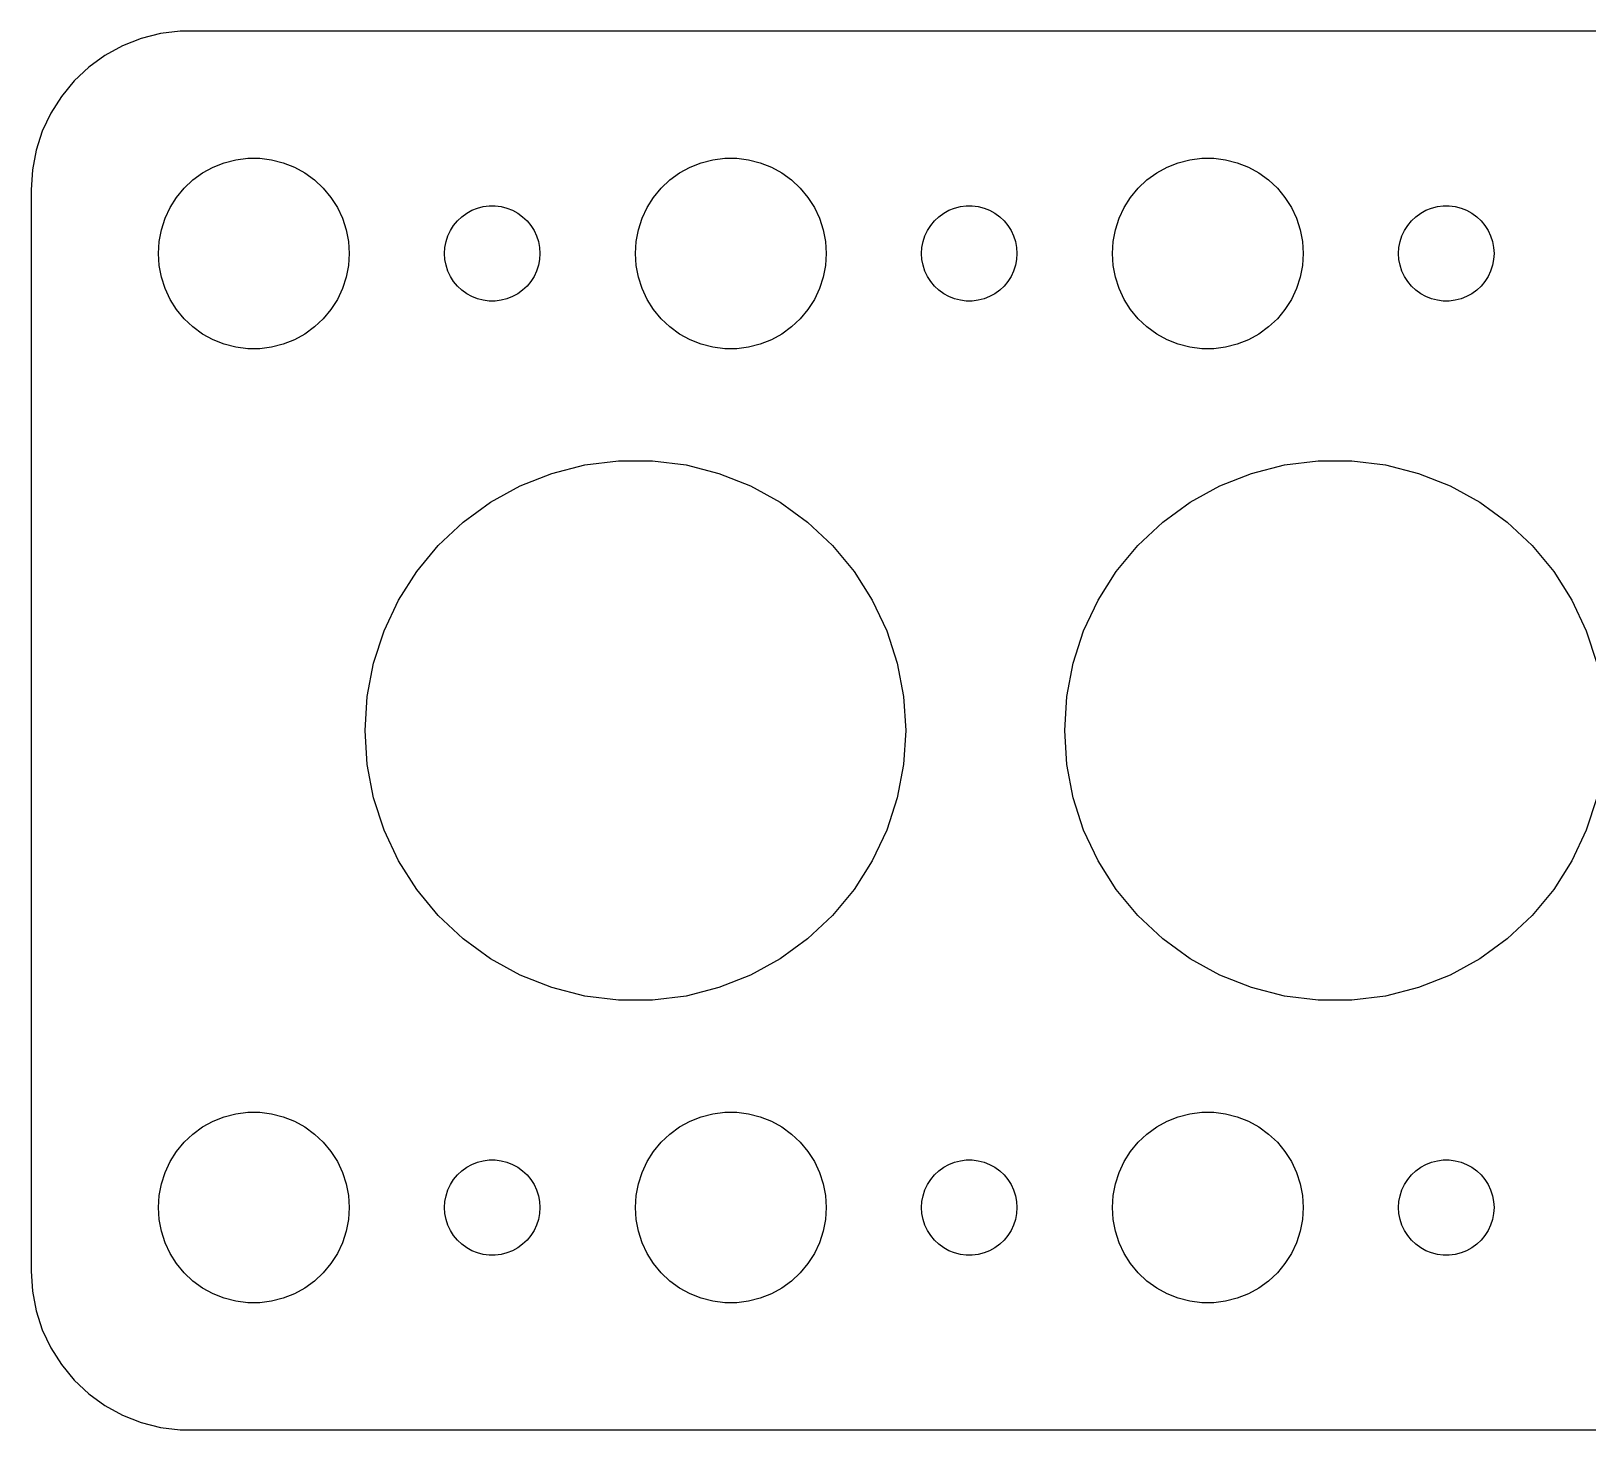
# Model space of a CAD drawing. Header units: metres. Extents: x -52 to 52, y 32 to 76.
# Drawn here: x -52 to -3.05, y 32.01 to 75.99 of the extents above; entities that cross this region are included whole.
import ezdxf

# ---------------------------------------------------------------- set-up
doc = ezdxf.new("R2010")
doc.units = ezdxf.units.M

msp = doc.modelspace()

# ---------------------------------------------------------------- linework, layer by layer
for p, q in [((-47.9369, 75.9114), (-48.5451, 75.7553)), ((-47.3139, 75.9901), (-47.9369, 75.9114)), ((47.3139, 75.9901), (-47.3139, 75.9901)), ((-49.1289, 75.5241), (-49.6791, 75.2216)), ((-48.5451, 75.7553), (-49.1289, 75.5241)), ((-49.6791, 75.2216), (-50.1871, 74.8526)), ((-50.6448, 74.4227), (-51.0451, 73.9389)), ((-50.1871, 74.8526), (-50.6448, 74.4227)), ((-51.0451, 73.9389), (-51.3815, 73.4088)), ((-51.3815, 73.4088), (-51.6489, 72.8406)), ((-51.6489, 72.8406), (-51.8429, 72.2434)), ((-51.8429, 72.2434), (-51.9606, 71.6267)), ((-45.5621, 71.9469), (-45.1884, 71.9941)), ((-45.1884, 71.9941), (-44.8116, 71.9941)), ((-44.8116, 71.9941), (-44.4379, 71.9469)), ((-30.5621, 71.9469), (-30.1884, 71.9941)), ((-30.1884, 71.9941), (-29.8116, 71.9941)), ((-29.8116, 71.9941), (-29.4379, 71.9469)), ((-15.5621, 71.9469), (-15.1884, 71.9941)), ((-15.1884, 71.9941), (-14.8116, 71.9941)), ((-14.8116, 71.9941), (-14.4379, 71.9469)), ((-51.9606, 71.6267), (-52, 71)), ((-46.9123, 71.3115), (-46.6075, 71.533)), ((-46.6075, 71.533), (-46.2773, 71.7145)), ((-46.2773, 71.7145), (-45.927, 71.8532)), ((-45.927, 71.8532), (-45.5621, 71.9469)), ((-44.4379, 71.9469), (-44.0729, 71.8532)), ((-44.0729, 71.8532), (-43.7227, 71.7145)), ((-43.7227, 71.7145), (-43.3925, 71.533)), ((-43.3925, 71.533), (-43.0877, 71.3115)), ((-31.9123, 71.3115), (-31.6075, 71.533)), ((-31.6075, 71.533), (-31.2773, 71.7145)), ((-31.2773, 71.7145), (-30.927, 71.8532)), ((-30.927, 71.8532), (-30.5621, 71.9469)), ((-29.4379, 71.9469), (-29.0729, 71.8532)), ((-29.0729, 71.8532), (-28.7227, 71.7145)), ((-28.7227, 71.7145), (-28.3925, 71.533)), ((-28.3925, 71.533), (-28.0877, 71.3115)), ((-16.9123, 71.3115), (-16.6075, 71.533)), ((-16.6075, 71.533), (-16.2773, 71.7145)), ((-16.2773, 71.7145), (-15.927, 71.8532)), ((-15.927, 71.8532), (-15.5621, 71.9469)), ((-14.4379, 71.9469), (-14.0729, 71.8532)), ((-14.0729, 71.8532), (-13.7227, 71.7145)), ((-13.7227, 71.7145), (-13.3925, 71.533)), ((-13.3925, 71.533), (-13.0877, 71.3115)), ((-52, 71), (-52, 37)), ((-47.427, 70.7634), (-47.1869, 71.0536)), ((-47.1869, 71.0536), (-46.9123, 71.3115)), ((-43.0877, 71.3115), (-42.8131, 71.0536)), ((-42.8131, 71.0536), (-42.5729, 70.7634)), ((-32.427, 70.7634), (-32.1869, 71.0536)), ((-32.1869, 71.0536), (-31.9123, 71.3115)), ((-28.0877, 71.3115), (-27.8131, 71.0536)), ((-27.8131, 71.0536), (-27.5729, 70.7634)), ((-17.427, 70.7634), (-17.1869, 71.0536)), ((-17.1869, 71.0536), (-16.9123, 71.3115)), ((-13.0877, 71.3115), (-12.8131, 71.0536)), ((-12.8131, 71.0536), (-12.5729, 70.7634)), ((-47.6289, 70.4453), (-47.427, 70.7634)), ((-42.5729, 70.7634), (-42.3711, 70.4453)), ((-37.7811, 70.4734), (-37.5942, 70.497)), ((-37.5942, 70.497), (-37.4058, 70.497)), ((-37.4058, 70.497), (-37.2189, 70.4734)), ((-32.6289, 70.4453), (-32.427, 70.7634)), ((-27.5729, 70.7634), (-27.3711, 70.4453)), ((-22.7811, 70.4734), (-22.5942, 70.497)), ((-22.5942, 70.497), (-22.4058, 70.497)), ((-22.4058, 70.497), (-22.2189, 70.4734)), ((-17.6289, 70.4453), (-17.427, 70.7634)), ((-12.5729, 70.7634), (-12.3711, 70.4453)), ((-7.78107, 70.4734), (-7.59418, 70.497)), ((-7.59418, 70.497), (-7.40581, 70.497)), ((-7.40581, 70.497), (-7.21892, 70.4734)), ((-47.9057, 69.7461), (-47.7893, 70.1044)), ((-47.7893, 70.1044), (-47.6289, 70.4453)), ((-42.3711, 70.4453), (-42.2107, 70.1044)), ((-42.2107, 70.1044), (-42.0942, 69.7461)), ((-38.7135, 69.8817), (-38.5934, 70.0268)), ((-38.5934, 70.0268), (-38.4561, 70.1558)), ((-38.4561, 70.1558), (-38.3037, 70.2665)), ((-38.3037, 70.2665), (-38.1387, 70.3572)), ((-38.1387, 70.3572), (-37.9635, 70.4266)), ((-37.9635, 70.4266), (-37.7811, 70.4734)), ((-37.2189, 70.4734), (-37.0365, 70.4266)), ((-37.0365, 70.4266), (-36.8613, 70.3572)), ((-36.8613, 70.3572), (-36.6963, 70.2665)), ((-36.6963, 70.2665), (-36.5439, 70.1558)), ((-36.5439, 70.1558), (-36.4065, 70.0268)), ((-36.4065, 70.0268), (-36.2865, 69.8817)), ((-32.9057, 69.7461), (-32.7893, 70.1044)), ((-32.7893, 70.1044), (-32.6289, 70.4453)), ((-27.3711, 70.4453), (-27.2107, 70.1044)), ((-27.2107, 70.1044), (-27.0942, 69.7461)), ((-23.7135, 69.8817), (-23.5934, 70.0268)), ((-23.5934, 70.0268), (-23.4561, 70.1558)), ((-23.4561, 70.1558), (-23.3037, 70.2665)), ((-23.3037, 70.2665), (-23.1387, 70.3572)), ((-23.1387, 70.3572), (-22.9635, 70.4266)), ((-22.9635, 70.4266), (-22.7811, 70.4734)), ((-22.2189, 70.4734), (-22.0365, 70.4266)), ((-22.0365, 70.4266), (-21.8613, 70.3572)), ((-21.8613, 70.3572), (-21.6963, 70.2665)), ((-21.6963, 70.2665), (-21.5439, 70.1558)), ((-21.5439, 70.1558), (-21.4065, 70.0268)), ((-21.4065, 70.0268), (-21.2865, 69.8817)), ((-17.9057, 69.7461), (-17.7893, 70.1044)), ((-17.7893, 70.1044), (-17.6289, 70.4453)), ((-12.3711, 70.4453), (-12.2107, 70.1044)), ((-12.2107, 70.1044), (-12.0942, 69.7461)), ((-8.71352, 69.8817), (-8.59344, 70.0268)), ((-8.59344, 70.0268), (-8.45613, 70.1558)), ((-8.45613, 70.1558), (-8.30373, 70.2665)), ((-8.30373, 70.2665), (-8.13866, 70.3572)), ((-8.13866, 70.3572), (-7.96352, 70.4266)), ((-7.96352, 70.4266), (-7.78107, 70.4734)), ((-7.21892, 70.4734), (-7.03647, 70.4266)), ((-7.03647, 70.4266), (-6.86133, 70.3572)), ((-6.86133, 70.3572), (-6.69626, 70.2665)), ((-6.69626, 70.2665), (-6.54385, 70.1558)), ((-6.54385, 70.1558), (-6.40654, 70.0268)), ((-6.40654, 70.0268), (-6.28647, 69.8817)), ((-47.9763, 69.376), (-47.9057, 69.7461)), ((-42.0942, 69.7461), (-42.0237, 69.376)), ((-38.9529, 69.373), (-38.8947, 69.5522)), ((-38.8947, 69.5522), (-38.8145, 69.7226)), ((-38.8145, 69.7226), (-38.7135, 69.8817)), ((-36.2865, 69.8817), (-36.1855, 69.7226)), ((-36.1855, 69.7226), (-36.1053, 69.5522)), ((-36.1053, 69.5522), (-36.0471, 69.373)), ((-32.9763, 69.376), (-32.9057, 69.7461)), ((-27.0942, 69.7461), (-27.0237, 69.376)), ((-23.9529, 69.373), (-23.8947, 69.5522)), ((-23.8947, 69.5522), (-23.8145, 69.7226)), ((-23.8145, 69.7226), (-23.7135, 69.8817)), ((-21.2865, 69.8817), (-21.1855, 69.7226)), ((-21.1855, 69.7226), (-21.1053, 69.5522)), ((-21.1053, 69.5522), (-21.0471, 69.373)), ((-17.9763, 69.376), (-17.9057, 69.7461)), ((-12.0942, 69.7461), (-12.0237, 69.376)), ((-8.95287, 69.373), (-8.89465, 69.5522)), ((-8.89465, 69.5522), (-8.81445, 69.7226)), ((-8.81445, 69.7226), (-8.71352, 69.8817)), ((-6.28647, 69.8817), (-6.18553, 69.7226)), ((-6.18553, 69.7226), (-6.10533, 69.5522)), ((-6.10533, 69.5522), (-6.04712, 69.373)), ((-48, 69), (-47.9763, 69.376)), ((-42.0237, 69.376), (-42, 69)), ((-39, 69), (-38.9882, 69.188)), ((-38.9882, 69.188), (-38.9529, 69.373)), ((-36.0471, 69.373), (-36.0118, 69.188)), ((-36.0118, 69.188), (-36, 69)), ((-33, 69), (-32.9763, 69.376)), ((-27.0237, 69.376), (-27, 69)), ((-24, 69), (-23.9882, 69.188)), ((-23.9882, 69.188), (-23.9529, 69.373)), ((-21.0471, 69.373), (-21.0118, 69.188)), ((-21.0118, 69.188), (-21, 69)), ((-18, 69), (-17.9763, 69.376)), ((-12.0237, 69.376), (-12, 69)), ((-9, 69), (-8.98816, 69.188)), ((-8.98816, 69.188), (-8.95287, 69.373)), ((-6.04712, 69.373), (-6.01183, 69.188)), ((-6.01183, 69.188), (-6, 69)), ((-47.9763, 68.624), (-48, 69)), ((-47.9057, 68.2539), (-47.9763, 68.624)), ((-42.0237, 68.624), (-42.0942, 68.2539)), ((-42, 69), (-42.0237, 68.624)), ((-38.9882, 68.812), (-39, 69)), ((-38.9529, 68.627), (-38.9882, 68.812)), ((-38.8947, 68.4478), (-38.9529, 68.627)), ((-36.0471, 68.627), (-36.1053, 68.4478)), ((-36.0118, 68.812), (-36.0471, 68.627)), ((-36, 69), (-36.0118, 68.812)), ((-32.9763, 68.624), (-33, 69)), ((-32.9057, 68.2539), (-32.9763, 68.624)), ((-27.0237, 68.624), (-27.0942, 68.2539)), ((-27, 69), (-27.0237, 68.624)), ((-23.9882, 68.812), (-24, 69)), ((-23.9529, 68.627), (-23.9882, 68.812)), ((-23.8947, 68.4478), (-23.9529, 68.627)), ((-21.0471, 68.627), (-21.1053, 68.4478)), ((-21.0118, 68.812), (-21.0471, 68.627)), ((-21, 69), (-21.0118, 68.812)), ((-17.9763, 68.624), (-18, 69)), ((-17.9057, 68.2539), (-17.9763, 68.624)), ((-12.0237, 68.624), (-12.0942, 68.2539)), ((-12, 69), (-12.0237, 68.624)), ((-8.98816, 68.812), (-9, 69)), ((-8.95287, 68.627), (-8.98816, 68.812)), ((-8.89465, 68.4478), (-8.95287, 68.627)), ((-6.04712, 68.627), (-6.10533, 68.4478)), ((-6.01183, 68.812), (-6.04712, 68.627)), ((-6, 69), (-6.01183, 68.812)), ((-47.7893, 67.8956), (-47.9057, 68.2539)), ((-42.0942, 68.2539), (-42.2107, 67.8956)), ((-38.8145, 68.2774), (-38.8947, 68.4478)), ((-38.7135, 68.1183), (-38.8145, 68.2774)), ((-38.5934, 67.9732), (-38.7135, 68.1183)), ((-36.2865, 68.1183), (-36.4065, 67.9732)), ((-36.1855, 68.2774), (-36.2865, 68.1183)), ((-36.1053, 68.4478), (-36.1855, 68.2774)), ((-32.7893, 67.8956), (-32.9057, 68.2539)), ((-27.0942, 68.2539), (-27.2107, 67.8956)), ((-23.8145, 68.2774), (-23.8947, 68.4478)), ((-23.7135, 68.1183), (-23.8145, 68.2774)), ((-23.5934, 67.9732), (-23.7135, 68.1183)), ((-21.2865, 68.1183), (-21.4065, 67.9732)), ((-21.1855, 68.2774), (-21.2865, 68.1183)), ((-21.1053, 68.4478), (-21.1855, 68.2774)), ((-17.7893, 67.8956), (-17.9057, 68.2539)), ((-12.0942, 68.2539), (-12.2107, 67.8956)), ((-8.81445, 68.2774), (-8.89465, 68.4478)), ((-8.71352, 68.1183), (-8.81445, 68.2774)), ((-8.59344, 67.9732), (-8.71352, 68.1183)), ((-6.28647, 68.1183), (-6.40654, 67.9732)), ((-6.18553, 68.2774), (-6.28647, 68.1183)), ((-6.10533, 68.4478), (-6.18553, 68.2774)), ((-47.6289, 67.5547), (-47.7893, 67.8956)), ((-47.427, 67.2366), (-47.6289, 67.5547)), ((-42.3711, 67.5547), (-42.5729, 67.2366)), ((-42.2107, 67.8956), (-42.3711, 67.5547)), ((-38.4561, 67.8442), (-38.5934, 67.9732)), ((-38.3037, 67.7335), (-38.4561, 67.8442)), ((-38.1387, 67.6427), (-38.3037, 67.7335)), ((-37.9635, 67.5734), (-38.1387, 67.6427)), ((-37.7811, 67.5266), (-37.9635, 67.5734)), ((-37.0365, 67.5734), (-37.2189, 67.5266)), ((-36.8613, 67.6427), (-37.0365, 67.5734)), ((-36.6963, 67.7335), (-36.8613, 67.6427)), ((-36.5439, 67.8442), (-36.6963, 67.7335)), ((-36.4065, 67.9732), (-36.5439, 67.8442)), ((-32.6289, 67.5547), (-32.7893, 67.8956)), ((-32.427, 67.2366), (-32.6289, 67.5547)), ((-27.3711, 67.5547), (-27.5729, 67.2366)), ((-27.2107, 67.8956), (-27.3711, 67.5547)), ((-23.4561, 67.8442), (-23.5934, 67.9732)), ((-23.3037, 67.7335), (-23.4561, 67.8442)), ((-23.1387, 67.6427), (-23.3037, 67.7335)), ((-22.9635, 67.5734), (-23.1387, 67.6427)), ((-22.7811, 67.5266), (-22.9635, 67.5734)), ((-22.0365, 67.5734), (-22.2189, 67.5266)), ((-21.8613, 67.6427), (-22.0365, 67.5734)), ((-21.6963, 67.7335), (-21.8613, 67.6427)), ((-21.5439, 67.8442), (-21.6963, 67.7335)), ((-21.4065, 67.9732), (-21.5439, 67.8442)), ((-17.6289, 67.5547), (-17.7893, 67.8956)), ((-17.427, 67.2366), (-17.6289, 67.5547)), ((-12.3711, 67.5547), (-12.5729, 67.2366)), ((-12.2107, 67.8956), (-12.3711, 67.5547)), ((-8.45613, 67.8442), (-8.59344, 67.9732)), ((-8.30373, 67.7335), (-8.45613, 67.8442)), ((-8.13866, 67.6427), (-8.30373, 67.7335)), ((-7.96352, 67.5734), (-8.13866, 67.6427)), ((-7.78107, 67.5266), (-7.96352, 67.5734)), ((-7.03647, 67.5734), (-7.21892, 67.5266)), ((-6.86133, 67.6427), (-7.03647, 67.5734)), ((-6.69626, 67.7335), (-6.86133, 67.6427)), ((-6.54385, 67.8442), (-6.69626, 67.7335)), ((-6.40654, 67.9732), (-6.54385, 67.8442)), ((-47.1869, 66.9464), (-47.427, 67.2366)), ((-42.5729, 67.2366), (-42.8131, 66.9464)), ((-37.5942, 67.5029), (-37.7811, 67.5266)), ((-37.4058, 67.5029), (-37.5942, 67.5029)), ((-37.2189, 67.5266), (-37.4058, 67.5029)), ((-32.1869, 66.9464), (-32.427, 67.2366)), ((-27.5729, 67.2366), (-27.8131, 66.9464)), ((-22.5942, 67.5029), (-22.7811, 67.5266)), ((-22.4058, 67.5029), (-22.5942, 67.5029)), ((-22.2189, 67.5266), (-22.4058, 67.5029)), ((-17.1869, 66.9464), (-17.427, 67.2366)), ((-12.5729, 67.2366), (-12.8131, 66.9464)), ((-7.59418, 67.5029), (-7.78107, 67.5266)), ((-7.40581, 67.5029), (-7.59418, 67.5029)), ((-7.21892, 67.5266), (-7.40581, 67.5029)), ((-46.9123, 66.6884), (-47.1869, 66.9464)), ((-46.6075, 66.467), (-46.9123, 66.6884)), ((-43.0877, 66.6884), (-43.3925, 66.467)), ((-42.8131, 66.9464), (-43.0877, 66.6884)), ((-31.9123, 66.6884), (-32.1869, 66.9464)), ((-31.6075, 66.467), (-31.9123, 66.6884)), ((-28.0877, 66.6884), (-28.3925, 66.467)), ((-27.8131, 66.9464), (-28.0877, 66.6884)), ((-16.9123, 66.6884), (-17.1869, 66.9464)), ((-16.6075, 66.467), (-16.9123, 66.6884)), ((-13.0877, 66.6884), (-13.3925, 66.467)), ((-12.8131, 66.9464), (-13.0877, 66.6884)), ((-46.2773, 66.2855), (-46.6075, 66.467)), ((-45.927, 66.1468), (-46.2773, 66.2855)), ((-45.5621, 66.0531), (-45.927, 66.1468)), ((-44.0729, 66.1468), (-44.4379, 66.0531)), ((-43.7227, 66.2855), (-44.0729, 66.1468)), ((-43.3925, 66.467), (-43.7227, 66.2855)), ((-31.2773, 66.2855), (-31.6075, 66.467)), ((-30.927, 66.1468), (-31.2773, 66.2855)), ((-30.5621, 66.0531), (-30.927, 66.1468)), ((-29.0729, 66.1468), (-29.4379, 66.0531)), ((-28.7227, 66.2855), (-29.0729, 66.1468)), ((-28.3925, 66.467), (-28.7227, 66.2855)), ((-16.2773, 66.2855), (-16.6075, 66.467)), ((-15.927, 66.1468), (-16.2773, 66.2855)), ((-15.5621, 66.0531), (-15.927, 66.1468)), ((-14.0729, 66.1468), (-14.4379, 66.0531)), ((-13.7227, 66.2855), (-14.0729, 66.1468)), ((-13.3925, 66.467), (-13.7227, 66.2855)), ((-45.1884, 66.0059), (-45.5621, 66.0531)), ((-44.8116, 66.0059), (-45.1884, 66.0059)), ((-44.4379, 66.0531), (-44.8116, 66.0059)), ((-30.1884, 66.0059), (-30.5621, 66.0531)), ((-29.8116, 66.0059), (-30.1884, 66.0059)), ((-29.4379, 66.0531), (-29.8116, 66.0059)), ((-15.1884, 66.0059), (-15.5621, 66.0531)), ((-14.8116, 66.0059), (-15.1884, 66.0059)), ((-14.4379, 66.0531), (-14.8116, 66.0059)), ((-35.6266, 62.084), (-34.5927, 62.3494)), ((-34.5927, 62.3494), (-33.5337, 62.4832)), ((-33.5337, 62.4832), (-32.4663, 62.4832)), ((-32.4663, 62.4832), (-31.4073, 62.3494)), ((-31.4073, 62.3494), (-30.3734, 62.084)), ((-13.6266, 62.084), (-12.5927, 62.3494)), ((-12.5927, 62.3494), (-11.5337, 62.4832)), ((-11.5337, 62.4832), (-10.4663, 62.4832)), ((-10.4663, 62.4832), (-9.40726, 62.3494)), ((-9.40726, 62.3494), (-8.37335, 62.084)), ((-37.5545, 61.1768), (-36.6191, 61.691)), ((-36.6191, 61.691), (-35.6266, 62.084)), ((-30.3734, 62.084), (-29.3809, 61.691)), ((-29.3809, 61.691), (-28.4455, 61.1768)), ((-15.5545, 61.1768), (-14.6191, 61.691)), ((-14.6191, 61.691), (-13.6266, 62.084)), ((-8.37335, 62.084), (-7.38087, 61.691)), ((-7.38087, 61.691), (-6.44547, 61.1768)), ((-38.4181, 60.5494), (-37.5545, 61.1768)), ((-28.4455, 61.1768), (-27.5819, 60.5494)), ((-16.4181, 60.5494), (-15.5545, 61.1768)), ((-6.44547, 61.1768), (-5.58189, 60.5494)), ((-39.1962, 59.8186), (-38.4181, 60.5494)), ((-27.5819, 60.5494), (-26.8038, 59.8186)), ((-17.1962, 59.8186), (-16.4181, 60.5494)), ((-5.58189, 60.5494), (-4.80376, 59.8186)), ((-39.8766, 58.9962), (-39.1962, 59.8186)), ((-26.8038, 59.8186), (-26.1234, 58.9962)), ((-17.8766, 58.9962), (-17.1962, 59.8186)), ((-4.80376, 59.8186), (-4.12335, 58.9962)), ((-40.4486, 58.0949), (-39.8766, 58.9962)), ((-26.1234, 58.9962), (-25.5514, 58.0949)), ((-18.4486, 58.0949), (-17.8766, 58.9962)), ((-4.12335, 58.9962), (-3.55139, 58.0949)), ((-40.9031, 57.129), (-40.4486, 58.0949)), ((-25.5514, 58.0949), (-25.0969, 57.129)), ((-18.9031, 57.129), (-18.4486, 58.0949)), ((-3.55139, 58.0949), (-3.09689, 57.129)), ((-41.233, 56.1139), (-40.9031, 57.129)), ((-25.0969, 57.129), (-24.767, 56.1139)), ((-19.233, 56.1139), (-18.9031, 57.129)), ((-3.09689, 57.129), (-2.76703, 56.1139)), ((-41.433, 55.0653), (-41.233, 56.1139)), ((-24.767, 56.1139), (-24.567, 55.0653)), ((-19.433, 55.0653), (-19.233, 56.1139)), ((-41.5, 54), (-41.433, 55.0653)), ((-24.567, 55.0653), (-24.5, 54)), ((-19.5, 54), (-19.433, 55.0653)), ((-41.433, 52.9347), (-41.5, 54)), ((-24.5, 54), (-24.567, 52.9347)), ((-19.433, 52.9347), (-19.5, 54)), ((-41.233, 51.8861), (-41.433, 52.9347)), ((-24.567, 52.9347), (-24.767, 51.8861)), ((-19.233, 51.8861), (-19.433, 52.9347)), ((-40.9031, 50.871), (-41.233, 51.8861)), ((-24.767, 51.8861), (-25.0969, 50.871)), ((-18.9031, 50.871), (-19.233, 51.8861)), ((-2.76703, 51.8861), (-3.09689, 50.871)), ((-40.4486, 49.9051), (-40.9031, 50.871)), ((-25.0969, 50.871), (-25.5514, 49.9051)), ((-18.4486, 49.9051), (-18.9031, 50.871)), ((-3.09689, 50.871), (-3.55139, 49.9051)), ((-39.8766, 49.0038), (-40.4486, 49.9051)), ((-25.5514, 49.9051), (-26.1234, 49.0038)), ((-17.8766, 49.0038), (-18.4486, 49.9051)), ((-3.55139, 49.9051), (-4.12335, 49.0038)), ((-39.1962, 48.1814), (-39.8766, 49.0038)), ((-26.1234, 49.0038), (-26.8038, 48.1814)), ((-17.1962, 48.1814), (-17.8766, 49.0038)), ((-4.12335, 49.0038), (-4.80376, 48.1814)), ((-38.4181, 47.4506), (-39.1962, 48.1814)), ((-26.8038, 48.1814), (-27.5819, 47.4506)), ((-16.4181, 47.4506), (-17.1962, 48.1814)), ((-4.80376, 48.1814), (-5.58189, 47.4506)), ((-37.5545, 46.8232), (-38.4181, 47.4506)), ((-27.5819, 47.4506), (-28.4455, 46.8232)), ((-15.5545, 46.8232), (-16.4181, 47.4506)), ((-5.58189, 47.4506), (-6.44547, 46.8232)), ((-36.6191, 46.309), (-37.5545, 46.8232)), ((-28.4455, 46.8232), (-29.3809, 46.309)), ((-14.6191, 46.309), (-15.5545, 46.8232)), ((-6.44547, 46.8232), (-7.38087, 46.309)), ((-35.6266, 45.916), (-36.6191, 46.309)), ((-29.3809, 46.309), (-30.3734, 45.916)), ((-13.6266, 45.916), (-14.6191, 46.309)), ((-7.38087, 46.309), (-8.37335, 45.916)), ((-34.5927, 45.6506), (-35.6266, 45.916)), ((-33.5337, 45.5168), (-34.5927, 45.6506)), ((-31.4073, 45.6506), (-32.4663, 45.5168)), ((-30.3734, 45.916), (-31.4073, 45.6506)), ((-12.5927, 45.6506), (-13.6266, 45.916)), ((-11.5337, 45.5168), (-12.5927, 45.6506)), ((-9.40726, 45.6506), (-10.4663, 45.5168)), ((-8.37335, 45.916), (-9.40726, 45.6506)), ((-32.4663, 45.5168), (-33.5337, 45.5168)), ((-10.4663, 45.5168), (-11.5337, 45.5168)), ((-46.6075, 41.533), (-46.2773, 41.7145)), ((-46.2773, 41.7145), (-45.927, 41.8532)), ((-45.927, 41.8532), (-45.5621, 41.9469)), ((-45.5621, 41.9469), (-45.1884, 41.9941)), ((-45.1884, 41.9941), (-44.8116, 41.9941)), ((-44.8116, 41.9941), (-44.4379, 41.9469)), ((-44.4379, 41.9469), (-44.0729, 41.8532)), ((-44.0729, 41.8532), (-43.7227, 41.7145)), ((-43.7227, 41.7145), (-43.3925, 41.533)), ((-31.6075, 41.533), (-31.2773, 41.7145)), ((-31.2773, 41.7145), (-30.927, 41.8532)), ((-30.927, 41.8532), (-30.5621, 41.9469)), ((-30.5621, 41.9469), (-30.1884, 41.9941)), ((-30.1884, 41.9941), (-29.8116, 41.9941)), ((-29.8116, 41.9941), (-29.4379, 41.9469)), ((-29.4379, 41.9469), (-29.0729, 41.8532)), ((-29.0729, 41.8532), (-28.7227, 41.7145)), ((-28.7227, 41.7145), (-28.3925, 41.533)), ((-16.6075, 41.533), (-16.2773, 41.7145)), ((-16.2773, 41.7145), (-15.927, 41.8532)), ((-15.927, 41.8532), (-15.5621, 41.9469)), ((-15.5621, 41.9469), (-15.1884, 41.9941)), ((-15.1884, 41.9941), (-14.8116, 41.9941)), ((-14.8116, 41.9941), (-14.4379, 41.9469)), ((-14.4379, 41.9469), (-14.0729, 41.8532)), ((-14.0729, 41.8532), (-13.7227, 41.7145)), ((-13.7227, 41.7145), (-13.3925, 41.533)), ((-47.1869, 41.0536), (-46.9123, 41.3116)), ((-46.9123, 41.3116), (-46.6075, 41.533)), ((-43.3925, 41.533), (-43.0877, 41.3116)), ((-43.0877, 41.3116), (-42.8131, 41.0536)), ((-32.1869, 41.0536), (-31.9123, 41.3116)), ((-31.9123, 41.3116), (-31.6075, 41.533)), ((-28.3925, 41.533), (-28.0877, 41.3116)), ((-28.0877, 41.3116), (-27.8131, 41.0536)), ((-17.1869, 41.0536), (-16.9123, 41.3116)), ((-16.9123, 41.3116), (-16.6075, 41.533)), ((-13.3925, 41.533), (-13.0877, 41.3116)), ((-13.0877, 41.3116), (-12.8131, 41.0536)), ((-47.6289, 40.4453), (-47.427, 40.7634)), ((-47.427, 40.7634), (-47.1869, 41.0536)), ((-42.8131, 41.0536), (-42.5729, 40.7634)), ((-42.5729, 40.7634), (-42.3711, 40.4453)), ((-32.6289, 40.4453), (-32.427, 40.7634)), ((-32.427, 40.7634), (-32.1869, 41.0536)), ((-27.8131, 41.0536), (-27.5729, 40.7634)), ((-27.5729, 40.7634), (-27.3711, 40.4453)), ((-17.6289, 40.4453), (-17.427, 40.7634)), ((-17.427, 40.7634), (-17.1869, 41.0536)), ((-12.8131, 41.0536), (-12.5729, 40.7634)), ((-12.5729, 40.7634), (-12.3711, 40.4453)), ((-47.7893, 40.1044), (-47.6289, 40.4453)), ((-42.3711, 40.4453), (-42.2107, 40.1044)), ((-38.5934, 40.0268), (-38.4561, 40.1558)), ((-38.4561, 40.1558), (-38.3037, 40.2665)), ((-38.3037, 40.2665), (-38.1387, 40.3573)), ((-38.1387, 40.3573), (-37.9635, 40.4266)), ((-37.9635, 40.4266), (-37.7811, 40.4734)), ((-37.7811, 40.4734), (-37.5942, 40.4971)), ((-37.5942, 40.4971), (-37.4058, 40.4971)), ((-37.4058, 40.4971), (-37.2189, 40.4734)), ((-37.2189, 40.4734), (-37.0365, 40.4266)), ((-37.0365, 40.4266), (-36.8613, 40.3573)), ((-36.8613, 40.3573), (-36.6963, 40.2665)), ((-36.6963, 40.2665), (-36.5439, 40.1558)), ((-36.5439, 40.1558), (-36.4065, 40.0268)), ((-32.7893, 40.1044), (-32.6289, 40.4453)), ((-27.3711, 40.4453), (-27.2107, 40.1044)), ((-23.5934, 40.0268), (-23.4561, 40.1558)), ((-23.4561, 40.1558), (-23.3037, 40.2665)), ((-23.3037, 40.2665), (-23.1387, 40.3573)), ((-23.1387, 40.3573), (-22.9635, 40.4266)), ((-22.9635, 40.4266), (-22.7811, 40.4734)), ((-22.7811, 40.4734), (-22.5942, 40.4971)), ((-22.5942, 40.4971), (-22.4058, 40.4971)), ((-22.4058, 40.4971), (-22.2189, 40.4734)), ((-22.2189, 40.4734), (-22.0365, 40.4266)), ((-22.0365, 40.4266), (-21.8613, 40.3573)), ((-21.8613, 40.3573), (-21.6963, 40.2665)), ((-21.6963, 40.2665), (-21.5439, 40.1558)), ((-21.5439, 40.1558), (-21.4065, 40.0268)), ((-17.7893, 40.1044), (-17.6289, 40.4453)), ((-12.3711, 40.4453), (-12.2107, 40.1044)), ((-8.59344, 40.0268), (-8.45613, 40.1558)), ((-8.45613, 40.1558), (-8.30373, 40.2665)), ((-8.30373, 40.2665), (-8.13866, 40.3573)), ((-8.13866, 40.3573), (-7.96352, 40.4266)), ((-7.96352, 40.4266), (-7.78107, 40.4734)), ((-7.78107, 40.4734), (-7.59418, 40.4971)), ((-7.59418, 40.4971), (-7.40581, 40.4971)), ((-7.40581, 40.4971), (-7.21892, 40.4734)), ((-7.21892, 40.4734), (-7.03647, 40.4266)), ((-7.03647, 40.4266), (-6.86133, 40.3573)), ((-6.86133, 40.3573), (-6.69626, 40.2665)), ((-6.69626, 40.2665), (-6.54385, 40.1558)), ((-6.54385, 40.1558), (-6.40654, 40.0268)), ((-47.9763, 39.376), (-47.9057, 39.7461)), ((-47.9057, 39.7461), (-47.7893, 40.1044)), ((-42.2107, 40.1044), (-42.0942, 39.7461)), ((-42.0942, 39.7461), (-42.0237, 39.376)), ((-38.8947, 39.5522), (-38.8145, 39.7226)), ((-38.8145, 39.7226), (-38.7135, 39.8817)), ((-38.7135, 39.8817), (-38.5934, 40.0268)), ((-36.4065, 40.0268), (-36.2865, 39.8817)), ((-36.2865, 39.8817), (-36.1855, 39.7226)), ((-36.1855, 39.7226), (-36.1053, 39.5522)), ((-32.9763, 39.376), (-32.9057, 39.7461)), ((-32.9057, 39.7461), (-32.7893, 40.1044)), ((-27.2107, 40.1044), (-27.0942, 39.7461)), ((-27.0942, 39.7461), (-27.0237, 39.376)), ((-23.8947, 39.5522), (-23.8145, 39.7226)), ((-23.8145, 39.7226), (-23.7135, 39.8817)), ((-23.7135, 39.8817), (-23.5934, 40.0268)), ((-21.4065, 40.0268), (-21.2865, 39.8817)), ((-21.2865, 39.8817), (-21.1855, 39.7226)), ((-21.1855, 39.7226), (-21.1053, 39.5522)), ((-17.9763, 39.376), (-17.9057, 39.7461)), ((-17.9057, 39.7461), (-17.7893, 40.1044)), ((-12.2107, 40.1044), (-12.0942, 39.7461)), ((-12.0942, 39.7461), (-12.0237, 39.376)), ((-8.89465, 39.5522), (-8.81445, 39.7226)), ((-8.81445, 39.7226), (-8.71352, 39.8817)), ((-8.71352, 39.8817), (-8.59344, 40.0268)), ((-6.40654, 40.0268), (-6.28647, 39.8817)), ((-6.28647, 39.8817), (-6.18553, 39.7226)), ((-6.18553, 39.7226), (-6.10533, 39.5522)), ((-48, 39), (-47.9763, 39.376)), ((-42.0237, 39.376), (-42, 39)), ((-39, 39), (-38.9882, 39.188)), ((-38.9882, 39.188), (-38.9529, 39.373)), ((-38.9529, 39.373), (-38.8947, 39.5522)), ((-36.1053, 39.5522), (-36.0471, 39.373)), ((-36.0471, 39.373), (-36.0118, 39.188)), ((-36.0118, 39.188), (-36, 39)), ((-33, 39), (-32.9763, 39.376)), ((-27.0237, 39.376), (-27, 39)), ((-24, 39), (-23.9882, 39.188)), ((-23.9882, 39.188), (-23.9529, 39.373)), ((-23.9529, 39.373), (-23.8947, 39.5522)), ((-21.1053, 39.5522), (-21.0471, 39.373)), ((-21.0471, 39.373), (-21.0118, 39.188)), ((-21.0118, 39.188), (-21, 39)), ((-18, 39), (-17.9763, 39.376)), ((-12.0237, 39.376), (-12, 39)), ((-9, 39), (-8.98816, 39.188)), ((-8.98816, 39.188), (-8.95287, 39.373)), ((-8.95287, 39.373), (-8.89465, 39.5522)), ((-6.10533, 39.5522), (-6.04712, 39.373)), ((-6.04712, 39.373), (-6.01183, 39.188)), ((-6.01183, 39.188), (-6, 39)), ((-47.9763, 38.624), (-48, 39)), ((-42, 39), (-42.0237, 38.624)), ((-38.9882, 38.812), (-39, 39)), ((-38.9529, 38.627), (-38.9882, 38.812)), ((-36.0118, 38.812), (-36.0471, 38.627)), ((-36, 39), (-36.0118, 38.812)), ((-32.9763, 38.624), (-33, 39)), ((-27, 39), (-27.0237, 38.624)), ((-23.9882, 38.812), (-24, 39)), ((-23.9529, 38.627), (-23.9882, 38.812)), ((-21.0118, 38.812), (-21.0471, 38.627)), ((-21, 39), (-21.0118, 38.812)), ((-17.9763, 38.624), (-18, 39)), ((-12, 39), (-12.0237, 38.624)), ((-8.98816, 38.812), (-9, 39)), ((-8.95287, 38.627), (-8.98816, 38.812)), ((-6.01183, 38.812), (-6.04712, 38.627)), ((-6, 39), (-6.01183, 38.812)), ((-47.9057, 38.2539), (-47.9763, 38.624)), ((-47.7893, 37.8956), (-47.9057, 38.2539)), ((-42.0942, 38.2539), (-42.2107, 37.8956)), ((-42.0237, 38.624), (-42.0942, 38.2539)), ((-38.8947, 38.4478), (-38.9529, 38.627)), ((-38.8145, 38.2774), (-38.8947, 38.4478)), ((-38.7135, 38.1183), (-38.8145, 38.2774)), ((-36.1855, 38.2774), (-36.2865, 38.1183)), ((-36.1053, 38.4478), (-36.1855, 38.2774)), ((-36.0471, 38.627), (-36.1053, 38.4478)), ((-32.9057, 38.2539), (-32.9763, 38.624)), ((-32.7893, 37.8956), (-32.9057, 38.2539)), ((-27.0942, 38.2539), (-27.2107, 37.8956)), ((-27.0237, 38.624), (-27.0942, 38.2539)), ((-23.8947, 38.4478), (-23.9529, 38.627)), ((-23.8145, 38.2774), (-23.8947, 38.4478)), ((-23.7135, 38.1183), (-23.8145, 38.2774)), ((-21.1855, 38.2774), (-21.2865, 38.1183)), ((-21.1053, 38.4478), (-21.1855, 38.2774)), ((-21.0471, 38.627), (-21.1053, 38.4478)), ((-17.9057, 38.2539), (-17.9763, 38.624)), ((-17.7893, 37.8956), (-17.9057, 38.2539)), ((-12.0942, 38.2539), (-12.2107, 37.8956)), ((-12.0237, 38.624), (-12.0942, 38.2539)), ((-8.89465, 38.4478), (-8.95287, 38.627)), ((-8.81445, 38.2774), (-8.89465, 38.4478)), ((-8.71352, 38.1183), (-8.81445, 38.2774)), ((-6.18553, 38.2774), (-6.28647, 38.1183)), ((-6.10533, 38.4478), (-6.18553, 38.2774)), ((-6.04712, 38.627), (-6.10533, 38.4478)), ((-47.6289, 37.5547), (-47.7893, 37.8956)), ((-42.2107, 37.8956), (-42.3711, 37.5547)), ((-38.5934, 37.9732), (-38.7135, 38.1183)), ((-38.4561, 37.8442), (-38.5934, 37.9732)), ((-38.3037, 37.7335), (-38.4561, 37.8442)), ((-38.1387, 37.6428), (-38.3037, 37.7335)), ((-36.6963, 37.7335), (-36.8613, 37.6428)), ((-36.5439, 37.8442), (-36.6963, 37.7335)), ((-36.4065, 37.9732), (-36.5439, 37.8442)), ((-36.2865, 38.1183), (-36.4065, 37.9732)), ((-32.6289, 37.5547), (-32.7893, 37.8956)), ((-27.2107, 37.8956), (-27.3711, 37.5547)), ((-23.5934, 37.9732), (-23.7135, 38.1183)), ((-23.4561, 37.8442), (-23.5934, 37.9732)), ((-23.3037, 37.7335), (-23.4561, 37.8442)), ((-23.1387, 37.6428), (-23.3037, 37.7335)), ((-21.6963, 37.7335), (-21.8613, 37.6428)), ((-21.5439, 37.8442), (-21.6963, 37.7335)), ((-21.4065, 37.9732), (-21.5439, 37.8442)), ((-21.2865, 38.1183), (-21.4065, 37.9732)), ((-17.6289, 37.5547), (-17.7893, 37.8956)), ((-12.2107, 37.8956), (-12.3711, 37.5547)), ((-8.59344, 37.9732), (-8.71352, 38.1183)), ((-8.45613, 37.8442), (-8.59344, 37.9732)), ((-8.30373, 37.7335), (-8.45613, 37.8442)), ((-8.13866, 37.6428), (-8.30373, 37.7335)), ((-6.69626, 37.7335), (-6.86133, 37.6428)), ((-6.54385, 37.8442), (-6.69626, 37.7335)), ((-6.40654, 37.9732), (-6.54385, 37.8442)), ((-6.28647, 38.1183), (-6.40654, 37.9732)), ((-47.427, 37.2366), (-47.6289, 37.5547)), ((-47.1869, 36.9464), (-47.427, 37.2366)), ((-42.5729, 37.2366), (-42.8131, 36.9464)), ((-42.3711, 37.5547), (-42.5729, 37.2366)), ((-37.9635, 37.5734), (-38.1387, 37.6428)), ((-37.7811, 37.5266), (-37.9635, 37.5734)), ((-37.5942, 37.503), (-37.7811, 37.5266)), ((-37.4058, 37.503), (-37.5942, 37.503)), ((-37.2189, 37.5266), (-37.4058, 37.503)), ((-37.0365, 37.5734), (-37.2189, 37.5266)), ((-36.8613, 37.6428), (-37.0365, 37.5734)), ((-32.427, 37.2366), (-32.6289, 37.5547)), ((-32.1869, 36.9464), (-32.427, 37.2366)), ((-27.5729, 37.2366), (-27.8131, 36.9464)), ((-27.3711, 37.5547), (-27.5729, 37.2366)), ((-22.9635, 37.5734), (-23.1387, 37.6428)), ((-22.7811, 37.5266), (-22.9635, 37.5734)), ((-22.5942, 37.503), (-22.7811, 37.5266)), ((-22.4058, 37.503), (-22.5942, 37.503)), ((-22.2189, 37.5266), (-22.4058, 37.503)), ((-22.0365, 37.5734), (-22.2189, 37.5266)), ((-21.8613, 37.6428), (-22.0365, 37.5734)), ((-17.427, 37.2366), (-17.6289, 37.5547)), ((-17.1869, 36.9464), (-17.427, 37.2366)), ((-12.5729, 37.2366), (-12.8131, 36.9464)), ((-12.3711, 37.5547), (-12.5729, 37.2366)), ((-7.96352, 37.5734), (-8.13866, 37.6428)), ((-7.78107, 37.5266), (-7.96352, 37.5734)), ((-7.59418, 37.503), (-7.78107, 37.5266)), ((-7.40581, 37.503), (-7.59418, 37.503)), ((-7.21892, 37.5266), (-7.40581, 37.503)), ((-7.03647, 37.5734), (-7.21892, 37.5266)), ((-6.86133, 37.6428), (-7.03647, 37.5734)), ((-52, 37), (-51.9606, 36.3733)), ((-46.9123, 36.6885), (-47.1869, 36.9464)), ((-42.8131, 36.9464), (-43.0877, 36.6885)), ((-31.9123, 36.6885), (-32.1869, 36.9464)), ((-27.8131, 36.9464), (-28.0877, 36.6885)), ((-16.9123, 36.6885), (-17.1869, 36.9464)), ((-12.8131, 36.9464), (-13.0877, 36.6885)), ((-51.9606, 36.3733), (-51.8429, 35.7566)), ((-46.6075, 36.467), (-46.9123, 36.6885)), ((-46.2773, 36.2855), (-46.6075, 36.467)), ((-45.927, 36.1468), (-46.2773, 36.2855)), ((-43.7227, 36.2855), (-44.0729, 36.1468)), ((-43.3925, 36.467), (-43.7227, 36.2855)), ((-43.0877, 36.6885), (-43.3925, 36.467)), ((-31.6075, 36.467), (-31.9123, 36.6885)), ((-31.2773, 36.2855), (-31.6075, 36.467)), ((-30.927, 36.1468), (-31.2773, 36.2855)), ((-28.7227, 36.2855), (-29.0729, 36.1468)), ((-28.3925, 36.467), (-28.7227, 36.2855)), ((-28.0877, 36.6885), (-28.3925, 36.467)), ((-16.6075, 36.467), (-16.9123, 36.6885)), ((-16.2773, 36.2855), (-16.6075, 36.467)), ((-15.927, 36.1468), (-16.2773, 36.2855)), ((-13.7227, 36.2855), (-14.0729, 36.1468)), ((-13.3925, 36.467), (-13.7227, 36.2855)), ((-13.0877, 36.6885), (-13.3925, 36.467)), ((-51.8429, 35.7566), (-51.6489, 35.1594)), ((-45.5621, 36.0531), (-45.927, 36.1468)), ((-45.1884, 36.0059), (-45.5621, 36.0531)), ((-44.8116, 36.0059), (-45.1884, 36.0059)), ((-44.4379, 36.0531), (-44.8116, 36.0059)), ((-44.0729, 36.1468), (-44.4379, 36.0531)), ((-30.5621, 36.0531), (-30.927, 36.1468)), ((-30.1884, 36.0059), (-30.5621, 36.0531)), ((-29.8116, 36.0059), (-30.1884, 36.0059)), ((-29.4379, 36.0531), (-29.8116, 36.0059)), ((-29.0729, 36.1468), (-29.4379, 36.0531)), ((-15.5621, 36.0531), (-15.927, 36.1468)), ((-15.1884, 36.0059), (-15.5621, 36.0531)), ((-14.8116, 36.0059), (-15.1884, 36.0059)), ((-14.4379, 36.0531), (-14.8116, 36.0059)), ((-14.0729, 36.1468), (-14.4379, 36.0531)), ((-51.6489, 35.1594), (-51.3815, 34.5912)), ((-51.3815, 34.5912), (-51.0451, 34.0611)), ((-51.0451, 34.0611), (-50.6448, 33.5773)), ((-50.6448, 33.5773), (-50.1871, 33.1474)), ((-50.1871, 33.1474), (-49.6791, 32.7784)), ((-49.6791, 32.7784), (-49.1289, 32.4759)), ((-49.1289, 32.4759), (-48.5451, 32.2447)), ((-48.5451, 32.2447), (-47.9369, 32.0886)), ((-47.9369, 32.0886), (-47.3139, 32.0099)), ((-47.3139, 32.0099), (47.3139, 32.0099))]:
    msp.add_line(p, q)

doc.saveas('drawing.dxf')
